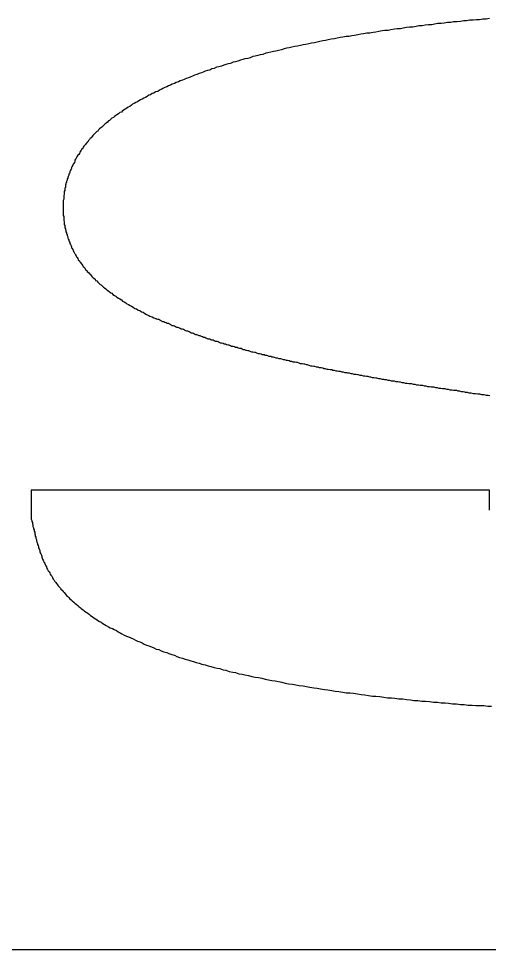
# Model space of a CAD drawing. Extents: x 79 to 369, y 158 to 363.
# Drawn here: x 131.735 to 132.577, y 353.32 to 354.984 of the extents above; entities that cross this region are included whole.
import ezdxf

# ---------------------------------------------------------------- set-up
doc = ezdxf.new("R2010")
doc.units = 0
doc.header["$MEASUREMENT"] = 0
doc.layers.get('0').update_dxf_attribs({"linetype": 'CONTINUOUS'})

msp = doc.modelspace()

# ---------------------------------------------------------------- linework, layer by layer
at = {"color": 7, "linetype": 'Continuous'}
for p, q in [((131.7577, 354.1409), (131.7577, 354.0915)), ((132.5769, 354.1409), (131.7577, 354.1409)), ((132.5769, 354.1051), (132.5769, 354.1409)), ((121.0119, 353.3202), (142.0119, 353.3202))]:
    msp.add_line(p, q, dxfattribs=at)
at = {"color": 7}
for points in [[(132.577, 354.984, 0), (132.571, 354.983, 0), (132.565, 354.983, 0), (132.559, 354.982, 0), (132.554, 354.982, 0), (132.548, 354.981, 0), (132.542, 354.981, 0), (132.536, 354.98, 0), (132.531, 354.98, 0), (132.525, 354.979, 0), (132.519, 354.978, 0), (132.513, 354.978, 0), (132.508, 354.977, 0), (132.502, 354.977, 0), (132.496, 354.976, 0), (132.491, 354.975, 0), (132.485, 354.975, 0), (132.479, 354.974, 0), (132.474, 354.973, 0), (132.468, 354.973, 0), (132.462, 354.972, 0), (132.457, 354.971, 0), (132.451, 354.971, 0), (132.446, 354.97, 0), (132.44, 354.969, 0), (132.434, 354.969, 0), (132.429, 354.968, 0), (132.423, 354.967, 0), (132.418, 354.966, 0), (132.412, 354.966, 0), (132.407, 354.965, 0), (132.401, 354.964, 0), (132.396, 354.963, 0), (132.39, 354.963, 0), (132.385, 354.962, 0), (132.379, 354.961, 0), (132.374, 354.96, 0), (132.369, 354.959, 0), (132.363, 354.958, 0), (132.358, 354.958, 0), (132.352, 354.957, 0), (132.347, 354.956, 0), (132.342, 354.955, 0), (132.336, 354.954, 0), (132.331, 354.953, 0), (132.326, 354.952, 0), (132.321, 354.952, 0), (132.315, 354.951, 0), (132.31, 354.95, 0), (132.305, 354.949, 0), (132.3, 354.948, 0), (132.294, 354.947, 0), (132.289, 354.946, 0), (132.284, 354.945, 0), (132.279, 354.944, 0), (132.274, 354.943, 0), (132.269, 354.942, 0), (132.264, 354.941, 0), (132.259, 354.94, 0), (132.254, 354.939, 0), (132.249, 354.938, 0), (132.244, 354.937, 0), (132.239, 354.936, 0), (132.234, 354.935, 0), (132.229, 354.934, 0), (132.224, 354.933, 0), (132.219, 354.932, 0), (132.214, 354.931, 0), (132.21, 354.93, 0), (132.205, 354.928, 0), (132.2, 354.927, 0), (132.195, 354.926, 0), (132.191, 354.925, 0), (132.186, 354.924, 0), (132.181, 354.923, 0), (132.177, 354.922, 0), (132.172, 354.92, 0), (132.167, 354.919, 0), (132.163, 354.918, 0), (132.158, 354.917, 0), (132.154, 354.916, 0), (132.149, 354.914, 0), (132.145, 354.913, 0), (132.14, 354.912, 0), (132.136, 354.911, 0), (132.132, 354.91, 0), (132.127, 354.908, 0), (132.123, 354.907, 0), (132.119, 354.906, 0), (132.114, 354.904, 0), (132.11, 354.903, 0), (132.106, 354.902, 0), (132.102, 354.901, 0), (132.098, 354.899, 0), (132.093, 354.898, 0), (132.089, 354.897, 0), (132.085, 354.895, 0), (132.081, 354.894, 0), (132.077, 354.892, 0), (132.073, 354.891, 0), (132.069, 354.89, 0), (132.065, 354.888, 0), (132.062, 354.887, 0), (132.058, 354.886, 0), (132.054, 354.884, 0), (132.05, 354.883, 0), (132.046, 354.881, 0), (132.043, 354.88, 0), (132.039, 354.878, 0), (132.035, 354.877, 0), (132.031, 354.875, 0), (132.028, 354.874, 0), (132.024, 354.873, 0), (132.021, 354.871, 0), (132.017, 354.87, 0), (132.014, 354.868, 0), (132.01, 354.867, 0), (132.007, 354.865, 0), (132.003, 354.864, 0), (132, 354.862, 0), (131.997, 354.861, 0), (131.993, 354.859, 0), (131.99, 354.857, 0), (131.987, 354.856, 0), (131.984, 354.854, 0), (131.98, 354.853, 0), (131.977, 354.851, 0), (131.974, 354.85, 0), (131.971, 354.848, 0), (131.968, 354.847, 0), (131.965, 354.845, 0), (131.962, 354.843, 0), (131.959, 354.842, 0), (131.956, 354.84, 0), (131.953, 354.839, 0), (131.95, 354.837, 0), (131.948, 354.835, 0), (131.945, 354.834, 0), (131.942, 354.832, 0), (131.939, 354.831, 0), (131.937, 354.829, 0), (131.934, 354.827, 0), (131.931, 354.826, 0), (131.929, 354.824, 0), (131.926, 354.822, 0), (131.924, 354.821, 0), (131.921, 354.819, 0), (131.919, 354.817, 0), (131.916, 354.816, 0), (131.914, 354.814, 0), (131.911, 354.812, 0), (131.909, 354.811, 0), (131.907, 354.809, 0), (131.905, 354.807, 0), (131.902, 354.806, 0), (131.9, 354.804, 0), (131.898, 354.802, 0), (131.896, 354.801, 0), (131.894, 354.799, 0), (131.892, 354.797, 0), (131.89, 354.796, 0), (131.888, 354.794, 0), (131.886, 354.792, 0), (131.884, 354.79, 0), (131.882, 354.789, 0), (131.88, 354.787, 0), (131.878, 354.785, 0), (131.877, 354.783, 0), (131.875, 354.782, 0), (131.873, 354.78, 0), (131.871, 354.778, 0), (131.87, 354.777, 0), (131.868, 354.775, 0), (131.867, 354.773, 0), (131.865, 354.771, 0), (131.863, 354.77, 0), (131.862, 354.768, 0), (131.86, 354.766, 0), (131.859, 354.764, 0), (131.858, 354.763, 0), (131.856, 354.761, 0), (131.855, 354.759, 0), (131.853, 354.757, 0), (131.852, 354.756, 0), (131.851, 354.754, 0), (131.85, 354.752, 0), (131.848, 354.75, 0), (131.847, 354.749, 0), (131.846, 354.747, 0), (131.845, 354.745, 0), (131.844, 354.743, 0), (131.843, 354.741, 0), (131.841, 354.74, 0), (131.84, 354.738, 0), (131.839, 354.736, 0), (131.838, 354.734, 0), (131.837, 354.733, 0), (131.836, 354.731, 0), (131.836, 354.729, 0), (131.835, 354.727, 0), (131.834, 354.725, 0), (131.833, 354.724, 0), (131.832, 354.722, 0), (131.831, 354.72, 0), (131.83, 354.718, 0), (131.83, 354.716, 0), (131.829, 354.715, 0), (131.828, 354.713, 0), (131.827, 354.711, 0), (131.827, 354.709, 0), (131.826, 354.708, 0), (131.825, 354.706, 0), (131.825, 354.704, 0), (131.824, 354.702, 0), (131.823, 354.7, 0), (131.823, 354.699, 0), (131.822, 354.697, 0), (131.822, 354.695, 0), (131.821, 354.693, 0), (131.821, 354.691, 0), (131.82, 354.69, 0), (131.82, 354.688, 0), (131.819, 354.686, 0), (131.819, 354.684, 0), (131.819, 354.682, 0), (131.818, 354.681, 0), (131.818, 354.679, 0), (131.818, 354.677, 0), (131.817, 354.675, 0), (131.817, 354.673, 0), (131.817, 354.672, 0), (131.817, 354.67, 0), (131.816, 354.668, 0), (131.816, 354.666, 0), (131.816, 354.664, 0), (131.816, 354.663, 0), (131.816, 354.661, 0), (131.815, 354.659, 0), (131.815, 354.657, 0), (131.815, 354.655, 0), (131.815, 354.654, 0), (131.815, 354.652, 0), (131.815, 354.65, 0), (131.815, 354.648, 0), (131.815, 354.646, 0), (131.815, 354.645, 0), (131.815, 354.643, 0), (131.815, 354.641, 0), (131.815, 354.639, 0), (131.815, 354.637, 0), (131.815, 354.635, 0), (131.815, 354.634, 0), (131.815, 354.632, 0), (131.816, 354.63, 0), (131.816, 354.628, 0), (131.816, 354.626, 0), (131.816, 354.625, 0), (131.816, 354.623, 0), (131.817, 354.621, 0), (131.817, 354.619, 0), (131.817, 354.617, 0), (131.817, 354.616, 0), (131.818, 354.614, 0), (131.818, 354.612, 0), (131.818, 354.61, 0), (131.819, 354.608, 0), (131.819, 354.607, 0), (131.82, 354.605, 0), (131.82, 354.603, 0), (131.821, 354.601, 0), (131.821, 354.599, 0), (131.822, 354.598, 0), (131.822, 354.596, 0), (131.823, 354.594, 0), (131.823, 354.592, 0), (131.824, 354.59, 0), (131.825, 354.589, 0), (131.825, 354.587, 0), (131.826, 354.585, 0), (131.827, 354.583, 0), (131.827, 354.582, 0), (131.828, 354.58, 0), (131.829, 354.578, 0), (131.83, 354.576, 0), (131.83, 354.574, 0), (131.831, 354.573, 0), (131.832, 354.571, 0), (131.833, 354.569, 0), (131.834, 354.567, 0), (131.835, 354.565, 0), (131.836, 354.564, 0), (131.837, 354.562, 0), (131.838, 354.56, 0), (131.839, 354.558, 0), (131.84, 354.557, 0), (131.841, 354.555, 0), (131.842, 354.553, 0), (131.844, 354.551, 0), (131.845, 354.549, 0), (131.846, 354.548, 0), (131.847, 354.546, 0), (131.849, 354.544, 0), (131.85, 354.542, 0), (131.851, 354.541, 0), (131.853, 354.539, 0), (131.854, 354.537, 0), (131.855, 354.535, 0), (131.857, 354.534, 0), (131.858, 354.532, 0), (131.86, 354.53, 0), (131.862, 354.528, 0), (131.863, 354.527, 0), (131.865, 354.525, 0), (131.866, 354.523, 0), (131.868, 354.521, 0), (131.87, 354.52, 0), (131.872, 354.518, 0), (131.873, 354.516, 0), (131.875, 354.515, 0), (131.877, 354.513, 0), (131.879, 354.511, 0), (131.881, 354.509, 0), (131.883, 354.508, 0), (131.885, 354.506, 0), (131.887, 354.504, 0), (131.889, 354.503, 0), (131.891, 354.501, 0), (131.893, 354.499, 0), (131.895, 354.498, 0), (131.897, 354.496, 0), (131.9, 354.494, 0), (131.902, 354.493, 0), (131.904, 354.491, 0), (131.907, 354.489, 0), (131.909, 354.488, 0), (131.911, 354.486, 0), (131.914, 354.484, 0), (131.916, 354.483, 0), (131.919, 354.481, 0), (131.921, 354.479, 0), (131.924, 354.478, 0), (131.927, 354.476, 0), (131.929, 354.474, 0), (131.932, 354.473, 0), (131.935, 354.471, 0), (131.937, 354.47, 0), (131.94, 354.468, 0), (131.943, 354.466, 0), (131.946, 354.465, 0), (131.949, 354.463, 0), (131.952, 354.462, 0), (131.955, 354.46, 0), (131.958, 354.459, 0), (131.961, 354.457, 0), (131.964, 354.455, 0), (131.967, 354.454, 0), (131.97, 354.452, 0), (131.974, 354.451, 0), (131.977, 354.449, 0), (131.98, 354.448, 0)], [(132.533, 354.316, 0), (132.53, 354.317, 0), (132.527, 354.317, 0), (132.524, 354.318, 0), (132.521, 354.318, 0), (132.519, 354.319, 0), (132.516, 354.319, 0), (132.513, 354.319, 0), (132.51, 354.32, 0), (132.507, 354.32, 0), (132.504, 354.321, 0), (132.501, 354.321, 0), (132.498, 354.322, 0), (132.495, 354.322, 0), (132.493, 354.322, 0), (132.49, 354.323, 0), (132.487, 354.323, 0), (132.484, 354.324, 0), (132.481, 354.324, 0), (132.478, 354.325, 0), (132.475, 354.325, 0), (132.473, 354.325, 0), (132.47, 354.326, 0), (132.467, 354.326, 0), (132.464, 354.327, 0), (132.461, 354.327, 0), (132.458, 354.328, 0), (132.455, 354.328, 0), (132.453, 354.328, 0), (132.45, 354.329, 0), (132.447, 354.329, 0), (132.444, 354.33, 0), (132.441, 354.33, 0), (132.438, 354.331, 0), (132.435, 354.331, 0), (132.433, 354.331, 0), (132.43, 354.332, 0), (132.427, 354.332, 0), (132.424, 354.333, 0), (132.421, 354.333, 0), (132.418, 354.334, 0), (132.416, 354.334, 0), (132.413, 354.335, 0), (132.41, 354.335, 0), (132.407, 354.336, 0), (132.404, 354.336, 0), (132.402, 354.336, 0), (132.399, 354.337, 0), (132.396, 354.337, 0), (132.393, 354.338, 0), (132.39, 354.338, 0), (132.388, 354.339, 0), (132.385, 354.339, 0), (132.382, 354.34, 0), (132.379, 354.34, 0), (132.376, 354.341, 0), (132.374, 354.341, 0), (132.371, 354.342, 0), (132.368, 354.342, 0), (132.365, 354.343, 0), (132.363, 354.343, 0), (132.36, 354.344, 0), (132.357, 354.344, 0), (132.354, 354.345, 0), (132.352, 354.345, 0), (132.349, 354.346, 0), (132.346, 354.346, 0), (132.343, 354.347, 0), (132.341, 354.347, 0), (132.338, 354.348, 0), (132.335, 354.348, 0), (132.332, 354.349, 0), (132.33, 354.349, 0), (132.327, 354.35, 0), (132.324, 354.35, 0), (132.322, 354.351, 0), (132.319, 354.351, 0), (132.316, 354.352, 0), (132.313, 354.352, 0), (132.311, 354.353, 0), (132.308, 354.353, 0), (132.305, 354.354, 0), (132.303, 354.354, 0), (132.3, 354.355, 0), (132.297, 354.355, 0), (132.295, 354.356, 0), (132.292, 354.356, 0), (132.289, 354.357, 0), (132.287, 354.357, 0), (132.284, 354.358, 0), (132.281, 354.358, 0), (132.279, 354.359, 0), (132.276, 354.36, 0), (132.273, 354.36, 0), (132.271, 354.361, 0), (132.268, 354.361, 0), (132.265, 354.362, 0), (132.263, 354.362, 0), (132.26, 354.363, 0), (132.258, 354.363, 0), (132.255, 354.364, 0), (132.252, 354.365, 0), (132.25, 354.365, 0), (132.247, 354.366, 0), (132.245, 354.366, 0), (132.242, 354.367, 0), (132.239, 354.367, 0), (132.237, 354.368, 0), (132.234, 354.369, 0), (132.232, 354.369, 0), (132.229, 354.37, 0), (132.226, 354.37, 0), (132.224, 354.371, 0), (132.221, 354.371, 0), (132.219, 354.372, 0), (132.216, 354.373, 0), (132.214, 354.373, 0), (132.211, 354.374, 0), (132.209, 354.374, 0), (132.206, 354.375, 0), (132.204, 354.376, 0), (132.201, 354.376, 0), (132.198, 354.377, 0), (132.196, 354.377, 0), (132.193, 354.378, 0), (132.191, 354.379, 0), (132.188, 354.379, 0), (132.186, 354.38, 0), (132.183, 354.38, 0), (132.181, 354.381, 0), (132.179, 354.382, 0), (132.176, 354.382, 0), (132.174, 354.383, 0), (132.171, 354.383, 0), (132.169, 354.384, 0), (132.166, 354.385, 0), (132.164, 354.385, 0), (132.161, 354.386, 0), (132.159, 354.387, 0), (132.157, 354.387, 0), (132.154, 354.388, 0), (132.152, 354.388, 0), (132.149, 354.389, 0), (132.147, 354.39, 0), (132.145, 354.39, 0), (132.142, 354.391, 0), (132.14, 354.392, 0), (132.137, 354.392, 0), (132.135, 354.393, 0), (132.133, 354.394, 0), (132.13, 354.394, 0), (132.128, 354.395, 0), (132.126, 354.396, 0), (132.123, 354.396, 0), (132.121, 354.397, 0), (132.119, 354.398, 0), (132.116, 354.398, 0), (132.114, 354.399, 0), (132.112, 354.4, 0), (132.11, 354.4, 0), (132.107, 354.401, 0), (132.105, 354.402, 0), (132.103, 354.402, 0), (132.101, 354.403, 0), (132.098, 354.404, 0), (132.096, 354.404, 0), (132.094, 354.405, 0), (132.092, 354.406, 0), (132.09, 354.407, 0), (132.087, 354.407, 0), (132.085, 354.408, 0), (132.083, 354.409, 0), (132.081, 354.409, 0), (132.079, 354.41, 0), (132.077, 354.411, 0), (132.074, 354.411, 0), (132.072, 354.412, 0), (132.07, 354.413, 0), (132.068, 354.414, 0), (132.066, 354.414, 0), (132.064, 354.415, 0), (132.062, 354.416, 0), (132.06, 354.417, 0), (132.058, 354.417, 0), (132.056, 354.418, 0), (132.054, 354.419, 0), (132.052, 354.419, 0), (132.05, 354.42, 0), (132.048, 354.421, 0), (132.046, 354.422, 0), (132.044, 354.422, 0), (132.042, 354.423, 0), (132.04, 354.424, 0), (132.038, 354.425, 0), (132.036, 354.425, 0), (132.034, 354.426, 0), (132.032, 354.427, 0), (132.03, 354.428, 0), (132.028, 354.429, 0), (132.026, 354.429, 0), (132.024, 354.43, 0), (132.022, 354.431, 0), (132.02, 354.432, 0), (132.018, 354.432, 0), (132.016, 354.433, 0), (132.014, 354.434, 0), (132.012, 354.435, 0), (132.01, 354.435, 0), (132.008, 354.436, 0), (132.007, 354.437, 0), (132.005, 354.438, 0), (132.003, 354.439, 0), (132.001, 354.439, 0), (131.999, 354.44, 0), (131.997, 354.441, 0), (131.995, 354.442, 0), (131.993, 354.442, 0), (131.991, 354.443, 0), (131.99, 354.444, 0), (131.988, 354.445, 0), (131.986, 354.446, 0), (131.984, 354.446, 0), (131.982, 354.447, 0), (131.98, 354.448, 0)], [(132.533, 354.316, 0), (132.537, 354.316, 0), (132.54, 354.315, 0), (132.544, 354.315, 0), (132.548, 354.314, 0), (132.552, 354.314, 0), (132.556, 354.313, 0), (132.559, 354.313, 0), (132.563, 354.312, 0), (132.567, 354.312, 0), (132.571, 354.311, 0), (132.575, 354.311, 0), (132.578, 354.31, 0)], [(131.758, 354.091, 0), (131.758, 354.089, 0), (131.759, 354.087, 0), (131.759, 354.085, 0), (131.76, 354.083, 0), (131.76, 354.081, 0), (131.761, 354.079, 0), (131.761, 354.076, 0), (131.762, 354.074, 0), (131.762, 354.072, 0), (131.763, 354.07, 0), (131.763, 354.068, 0), (131.764, 354.066, 0), (131.764, 354.063, 0), (131.765, 354.061, 0), (131.765, 354.059, 0), (131.766, 354.057, 0), (131.766, 354.055, 0), (131.767, 354.053, 0), (131.767, 354.051, 0), (131.768, 354.048, 0), (131.769, 354.046, 0), (131.769, 354.044, 0), (131.77, 354.042, 0), (131.771, 354.04, 0), (131.771, 354.038, 0), (131.772, 354.036, 0), (131.773, 354.033, 0), (131.773, 354.031, 0), (131.774, 354.029, 0), (131.775, 354.027, 0), (131.776, 354.025, 0), (131.777, 354.023, 0), (131.777, 354.021, 0), (131.778, 354.018, 0), (131.779, 354.016, 0), (131.78, 354.014, 0), (131.781, 354.012, 0), (131.782, 354.01, 0), (131.783, 354.008, 0), (131.784, 354.006, 0), (131.785, 354.004, 0), (131.786, 354.001, 0), (131.787, 353.999, 0), (131.788, 353.997, 0), (131.79, 353.995, 0), (131.791, 353.993, 0), (131.792, 353.991, 0), (131.793, 353.989, 0), (131.795, 353.987, 0), (131.796, 353.985, 0), (131.797, 353.982, 0), (131.799, 353.98, 0), (131.8, 353.978, 0), (131.802, 353.976, 0), (131.803, 353.974, 0), (131.805, 353.972, 0), (131.806, 353.97, 0), (131.808, 353.968, 0), (131.81, 353.966, 0), (131.811, 353.964, 0), (131.813, 353.962, 0), (131.815, 353.96, 0), (131.817, 353.958, 0), (131.819, 353.955, 0), (131.821, 353.953, 0), (131.823, 353.951, 0), (131.825, 353.949, 0), (131.827, 353.947, 0), (131.829, 353.945, 0), (131.831, 353.943, 0), (131.834, 353.941, 0), (131.836, 353.939, 0), (131.838, 353.937, 0), (131.841, 353.935, 0), (131.843, 353.933, 0), (131.846, 353.931, 0), (131.848, 353.929, 0), (131.851, 353.927, 0), (131.853, 353.925, 0), (131.856, 353.923, 0), (131.859, 353.921, 0), (131.862, 353.919, 0), (131.864, 353.917, 0), (131.867, 353.915, 0), (131.87, 353.913, 0), (131.873, 353.911, 0), (131.876, 353.909, 0), (131.879, 353.907, 0), (131.883, 353.905, 0), (131.886, 353.903, 0), (131.889, 353.901, 0), (131.892, 353.899, 0), (131.896, 353.897, 0), (131.899, 353.895, 0), (131.903, 353.894, 0), (131.906, 353.892, 0), (131.91, 353.89, 0), (131.913, 353.888, 0), (131.917, 353.886, 0), (131.92, 353.884, 0), (131.924, 353.882, 0), (131.928, 353.88, 0), (131.932, 353.879, 0), (131.936, 353.877, 0), (131.94, 353.875, 0), (131.944, 353.873, 0), (131.948, 353.871, 0), (131.952, 353.87, 0), (131.956, 353.868, 0), (131.96, 353.866, 0), (131.964, 353.864, 0), (131.968, 353.863, 0), (131.973, 353.861, 0), (131.977, 353.859, 0), (131.981, 353.857, 0), (131.986, 353.856, 0), (131.99, 353.854, 0), (131.995, 353.852, 0), (132, 353.851, 0), (132.004, 353.849, 0), (132.009, 353.847, 0), (132.014, 353.846, 0), (132.018, 353.844, 0), (132.023, 353.842, 0), (132.028, 353.841, 0), (132.033, 353.839, 0), (132.038, 353.838, 0), (132.043, 353.836, 0), (132.048, 353.835, 0), (132.053, 353.833, 0), (132.058, 353.832, 0), (132.063, 353.83, 0), (132.069, 353.829, 0), (132.074, 353.827, 0), (132.079, 353.826, 0), (132.085, 353.824, 0), (132.09, 353.823, 0), (132.095, 353.822, 0), (132.101, 353.82, 0), (132.106, 353.819, 0), (132.112, 353.817, 0), (132.118, 353.816, 0), (132.123, 353.815, 0), (132.129, 353.813, 0), (132.135, 353.812, 0), (132.14, 353.811, 0), (132.146, 353.81, 0), (132.152, 353.808, 0), (132.158, 353.807, 0), (132.164, 353.806, 0), (132.17, 353.805, 0), (132.176, 353.803, 0), (132.182, 353.802, 0), (132.188, 353.801, 0), (132.194, 353.8, 0), (132.2, 353.799, 0), (132.206, 353.798, 0), (132.212, 353.796, 0), (132.218, 353.795, 0), (132.225, 353.794, 0), (132.231, 353.793, 0), (132.237, 353.792, 0), (132.244, 353.791, 0), (132.25, 353.79, 0), (132.256, 353.789, 0), (132.263, 353.788, 0), (132.269, 353.787, 0), (132.275, 353.786, 0), (132.282, 353.785, 0), (132.288, 353.784, 0), (132.295, 353.783, 0), (132.301, 353.782, 0), (132.308, 353.781, 0), (132.315, 353.78, 0), (132.321, 353.779, 0), (132.328, 353.779, 0), (132.334, 353.778, 0), (132.341, 353.777, 0), (132.348, 353.776, 0), (132.354, 353.775, 0), (132.361, 353.774, 0), (132.368, 353.773, 0), (132.374, 353.773, 0), (132.381, 353.772, 0), (132.388, 353.771, 0), (132.395, 353.77, 0), (132.402, 353.77, 0), (132.408, 353.769, 0), (132.415, 353.768, 0), (132.422, 353.768, 0), (132.429, 353.767, 0), (132.436, 353.766, 0), (132.442, 353.765, 0), (132.449, 353.765, 0), (132.456, 353.764, 0), (132.463, 353.764, 0), (132.47, 353.763, 0), (132.477, 353.762, 0), (132.484, 353.762, 0), (132.491, 353.761, 0), (132.498, 353.761, 0), (132.504, 353.76, 0), (132.511, 353.759, 0), (132.518, 353.759, 0), (132.525, 353.758, 0), (132.532, 353.758, 0), (132.539, 353.757, 0), (132.546, 353.757, 0), (132.553, 353.756, 0), (132.56, 353.756, 0), (132.567, 353.756, 0), (132.574, 353.755, 0), (132.581, 353.755, 0)]]:
    msp.add_polyline3d(points, dxfattribs=at)

doc.saveas('drawing.dxf')
